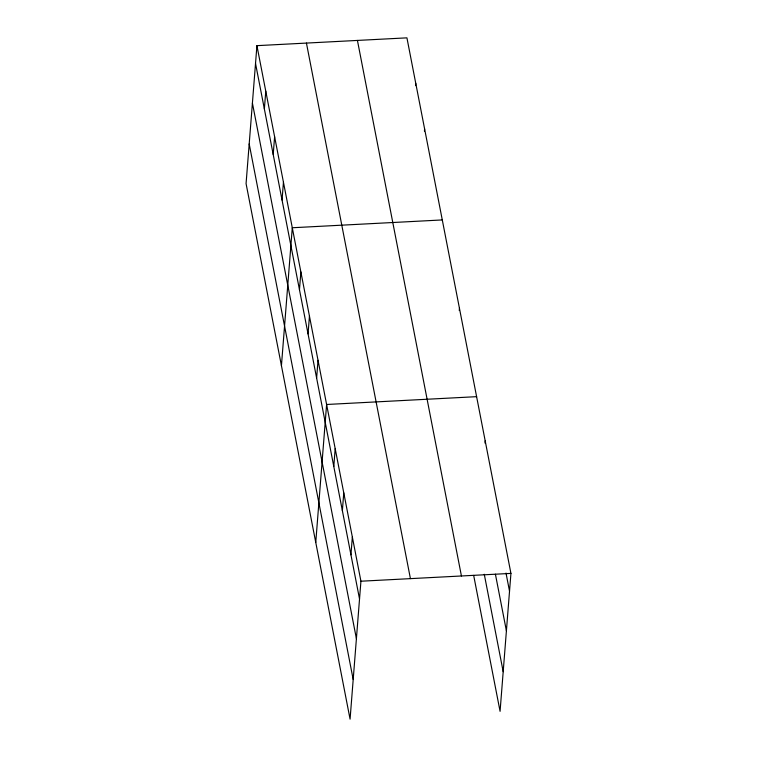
<?xml version="1.0" encoding="UTF-8"?>
<svg xmlns="http://www.w3.org/2000/svg" width="757" height="757" viewBox="0 0 757 757"><rect width="100%" height="100%" fill="white"/><g stroke="black" fill="none" stroke-linecap="round" stroke-linejoin="round"><path stroke-width="1.14" d="M256.926 45.657L246.072 183.601L350.075 719.15L360.928 581.215L256.926 45.657L406.925 37.85L510.928 573.399L500.074 711.343L473.674 575.396M264.373 108.98L265.773 91.181M273.211 154.494L274.611 136.705M282.049 200.018L283.449 182.229M281.434 365.688L292.287 227.753L442.287 219.937M299.469 289.723L300.87 271.933M308.052 333.903L309.452 316.114M316.625 378.093L318.025 360.294M315.754 542.419L326.608 404.484L476.607 396.668M333.79 466.454L335.19 448.664M342.372 510.644L343.763 492.845M350.945 554.824L352.346 537.035M415.593 85.598L415.773 83.374M424.431 131.122L424.611 128.898M459.272 310.531L459.452 308.307M485.01 443.082L485.19 440.858M360.928 581.215L510.928 573.399M506.007 573.068L509.527 591.198M495.409 574.194L506.405 630.846M484.272 574.26L503.187 671.696M357.427 40.424L461.429 575.982M306.434 43.083L410.426 578.632M255.525 63.456L359.528 599.005M252.412 103.103L356.405 638.653M249.195 143.953L353.188 679.502"/></g></svg>
